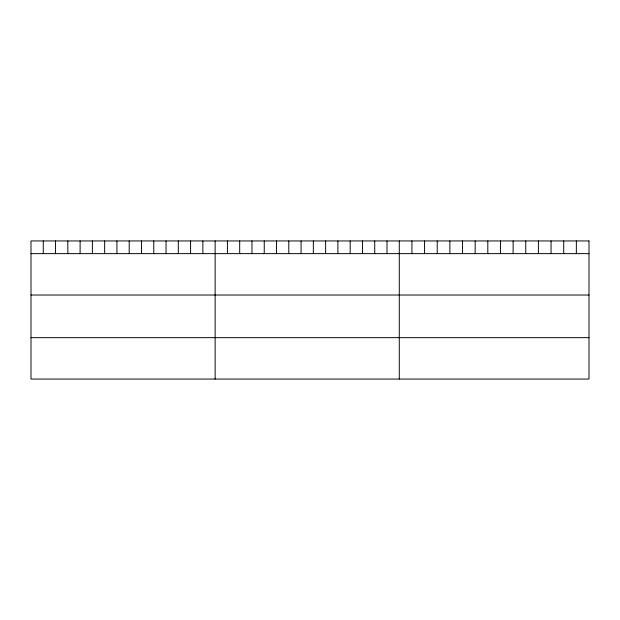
<?xml version="1.0" encoding="UTF-8"?>
<svg xmlns="http://www.w3.org/2000/svg" width="620" height="620" viewBox="0 0 620 620"><rect width="100%" height="100%" fill="white"/><g stroke="black" fill="none" stroke-linecap="round" stroke-linejoin="round"><path stroke-width="0.93" d="M31 253.634L589 253.634M31 295.019L589 295.019M31 337.66L589 337.66M576.352 240.947L576.352 253.634M563.704 240.947L563.704 253.634M551.056 240.947L551.056 253.634M538.408 240.947L538.408 253.634M525.76 240.947L525.76 253.634M513.112 240.947L513.112 253.634M500.464 240.947L500.464 253.634M487.816 240.947L487.816 253.634M475.168 240.947L475.168 253.634M462.52 240.947L462.52 253.634M449.872 240.947L449.872 253.634M437.224 240.947L437.224 253.634M424.576 240.947L424.576 253.634M411.928 240.947L411.928 253.634M399.28 240.947L399.28 379.053M387.004 240.947L387.004 253.634M374.728 240.947L374.728 253.634M362.452 240.947L362.452 253.634M350.176 240.947L350.176 253.634M337.9 240.947L337.9 253.634M325.624 240.947L325.624 253.634M313.348 240.947L313.348 253.634M301.072 240.947L301.072 253.634M288.796 240.947L288.796 253.634M276.52 240.947L276.52 253.634M264.244 240.947L264.244 253.634M251.968 240.947L251.968 253.634M239.692 240.947L239.692 253.634M227.416 240.947L227.416 253.634M215.14 240.947L215.14 379.053M202.864 240.947L202.864 253.634M190.588 240.947L190.588 253.634M178.312 240.947L178.312 253.634M166.036 240.947L166.036 253.634M153.76 240.947L153.76 253.634M141.484 240.947L141.484 253.634M129.208 240.947L129.208 253.634M116.932 240.947L116.932 253.634M104.656 240.947L104.656 253.634M92.38 240.947L92.38 253.634M80.104 240.947L80.104 253.634M67.828 240.947L67.828 253.634M55.552 240.947L55.552 253.634M43.276 240.947L43.276 253.634M589 240.947L31 240.947L31 379.053L589 379.053L589 240.947"/></g></svg>
